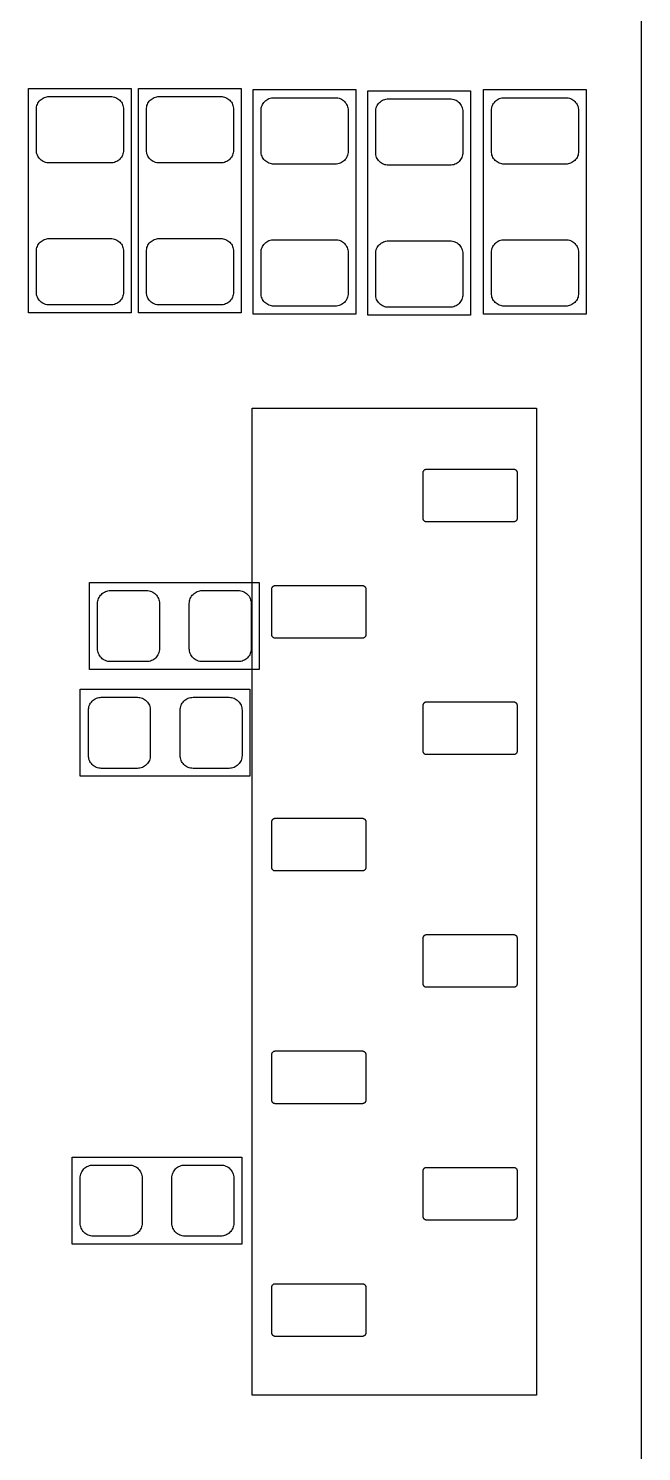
# Model space of a CAD drawing. Extents: x 0 to 143, y 0 to 190.
# Drawn here: x 129.7 to 143.07, y 128.14 to 159.21 of the extents above; entities that cross this region are included whole.
import ezdxf

# ---------------------------------------------------------------- set-up
doc = ezdxf.new("R2010")
doc.units = 0

msp = doc.modelspace()

# ---------------------------------------------------------------- linework, layer by layer
at = {"layer": 'Layer 1', "color": 7}
for points in [[(143.07312, 92.07206), (143.07312, 180.0729)], [(129.70256, 157.89616), (131.94284, 157.89616)], [(129.70256, 152.9965), (129.70256, 157.89616)], [(131.94284, 157.89616), (131.94284, 152.9965)], [(132.10286, 157.89616), (134.34314, 157.89616)], [(132.10286, 152.9965), (132.10286, 157.89616)], [(134.34314, 157.89616), (134.34314, 152.9965)], [(134.60476, 157.8733), (136.8425, 157.8733)], [(134.60476, 152.9711), (134.60476, 157.8733)], [(136.8425, 157.8733), (136.8425, 152.9711)], [(137.10412, 157.8479), (139.3444, 157.8479)], [(137.10412, 152.94824), (137.10412, 157.8479)], [(139.3444, 157.8479), (139.3444, 152.94824)], [(139.62888, 157.8733), (141.86916, 157.8733)], [(139.62888, 152.9711), (139.62888, 157.8733)], [(141.86916, 157.8733), (141.86916, 152.9711)], [(131.94284, 152.9965), (129.70256, 152.9965)], [(134.34314, 152.9965), (132.10286, 152.9965)], [(136.8425, 152.9711), (134.60476, 152.9711)], [(139.3444, 152.94824), (137.10412, 152.94824)], [(141.86916, 152.9711), (139.62888, 152.9711)], [(134.58444, 150.92132), (140.78458, 150.92132)], [(134.58444, 129.37196), (134.58444, 150.92132)], [(140.78458, 150.92132), (140.78458, 129.37196)], [(131.03352, 145.2114), (131.03352, 147.11132)], [(131.03352, 147.11132), (134.7343, 147.11132)], [(134.7343, 147.11132), (134.7343, 145.2114)], [(134.7343, 145.2114), (131.03352, 145.2114)], [(130.83286, 142.88222), (130.83286, 144.78214)], [(130.83286, 144.78214), (134.53364, 144.78214)], [(134.53364, 144.78214), (134.53364, 142.88222)], [(134.53364, 142.88222), (130.83286, 142.88222)], [(130.65252, 134.57134), (134.3533, 134.57134)], [(130.65252, 132.67142), (130.65252, 134.57134)], [(134.3533, 134.57134), (134.3533, 132.67142)], [(134.3533, 132.67142), (130.65252, 132.67142)], [(140.78458, 129.37196), (134.58444, 129.37196)]]:
    msp.add_lwpolyline(points, dxfattribs=at)
at = {"layer": 'Layer 1', "color": 16}
for points in [[(131.523486, 157.71963), (131.550664, 157.715566), (131.57708, 157.708962), (131.602988, 157.699818), (131.627626, 157.688134), (131.650994, 157.67391), (131.673092, 157.657654), (131.693412, 157.639366), (131.7117, 157.619046), (131.727956, 157.596948), (131.74218, 157.57358), (131.753864, 157.548942), (131.763008, 157.523034), (131.769612, 157.496618), (131.773676, 157.46944), (131.774946, 157.442262), (131.774946, 156.54996), (131.773676, 156.522528), (131.769612, 156.49535), (131.763008, 156.468934), (131.753864, 156.443026), (131.74218, 156.418388), (131.727956, 156.39502), (131.7117, 156.372922), (131.693412, 156.352602), (131.673092, 156.334314), (131.650994, 156.318058), (131.627626, 156.303834), (131.602988, 156.29215), (131.57708, 156.283006), (131.550664, 156.276402), (131.523486, 156.272338), (131.496054, 156.271068), (130.153918, 156.271068), (130.126486, 156.272338), (130.099562, 156.276402), (130.072892, 156.283006), (130.047238, 156.29215), (130.022346, 156.303834), (129.998978, 156.318058), (129.97688, 156.334314), (129.95656, 156.352602), (129.938272, 156.372922), (129.922016, 156.39502), (129.908046, 156.418388), (129.896108, 156.443026), (129.886964, 156.468934), (129.88036, 156.49535), (129.876296, 156.522528), (129.875026, 156.54996), (129.875026, 157.442262), (129.876296, 157.46944), (129.88036, 157.496618), (129.886964, 157.523034), (129.896108, 157.548942), (129.908046, 157.57358), (129.922016, 157.596948), (129.938272, 157.619046), (129.95656, 157.639366), (129.97688, 157.657654), (129.998978, 157.67391), (130.022346, 157.688134), (130.047238, 157.699818), (130.072892, 157.708962), (130.099562, 157.715566), (130.126486, 157.71963), (130.153918, 157.7209), (131.496054, 157.7209), (131.523486, 157.71963)], [(133.923532, 157.71963), (133.950456, 157.715566), (133.977126, 157.708962), (134.00278, 157.699818), (134.027672, 157.688134), (134.05104, 157.67391), (134.073138, 157.657654), (134.093204, 157.639366), (134.111746, 157.619046), (134.128002, 157.596948), (134.141972, 157.57358), (134.153656, 157.548942), (134.163054, 157.523034), (134.169658, 157.496618), (134.173722, 157.46944), (134.174992, 157.442262), (134.174992, 156.54996), (134.173722, 156.522528), (134.169658, 156.49535), (134.163054, 156.468934), (134.153656, 156.443026), (134.141972, 156.418388), (134.128002, 156.39502), (134.111746, 156.372922), (134.093204, 156.352602), (134.073138, 156.334314), (134.05104, 156.318058), (134.027672, 156.303834), (134.00278, 156.29215), (133.977126, 156.283006), (133.950456, 156.276402), (133.923532, 156.272338), (133.8961, 156.271068), (132.553964, 156.271068), (132.526532, 156.272338), (132.499354, 156.276402), (132.472938, 156.283006), (132.44703, 156.29215), (132.422392, 156.303834), (132.399024, 156.318058), (132.376926, 156.334314), (132.356606, 156.352602), (132.338318, 156.372922), (132.322062, 156.39502), (132.307838, 156.418388), (132.296154, 156.443026), (132.28701, 156.468934), (132.280406, 156.49535), (132.276342, 156.522528), (132.275072, 156.54996), (132.275072, 157.442262), (132.276342, 157.46944), (132.280406, 157.496618), (132.28701, 157.523034), (132.296154, 157.548942), (132.307838, 157.57358), (132.322062, 157.596948), (132.338318, 157.619046), (132.356606, 157.639366), (132.376926, 157.657654), (132.399024, 157.67391), (132.422392, 157.688134), (132.44703, 157.699818), (132.472938, 157.708962), (132.499354, 157.715566), (132.526532, 157.71963), (132.553964, 157.7209), (133.8961, 157.7209), (133.923532, 157.71963)], [(136.4234, 157.694738), (136.450578, 157.690674), (136.476994, 157.68407), (136.502902, 157.674672), (136.52754, 157.662988), (136.551162, 157.649018), (136.573006, 157.632762), (136.593326, 157.61422), (136.611614, 157.594154), (136.628124, 157.572056), (136.642094, 157.548688), (136.653778, 157.523796), (136.662922, 157.498142), (136.669526, 157.471472), (136.67359, 157.444548), (136.675114, 157.417116), (136.675114, 156.524814), (136.67359, 156.497636), (136.669526, 156.470458), (136.662922, 156.443788), (136.653778, 156.418134), (136.642094, 156.393496), (136.628124, 156.369874), (136.611614, 156.34803), (136.593326, 156.32771), (136.573006, 156.309168), (136.551162, 156.292912), (136.52754, 156.278942), (136.502902, 156.267258), (136.476994, 156.258114), (136.450578, 156.251256), (136.4234, 156.247446), (136.396222, 156.245922), (135.053832, 156.245922), (135.0264, 156.247446), (134.999476, 156.251256), (134.972806, 156.258114), (134.947152, 156.267258), (134.922514, 156.278942), (134.898892, 156.292912), (134.877048, 156.309168), (134.856728, 156.32771), (134.838186, 156.34803), (134.82193, 156.369874), (134.80796, 156.393496), (134.796276, 156.418134), (134.787132, 156.443788), (134.780274, 156.470458), (134.776464, 156.497636), (134.77494, 156.524814), (134.77494, 157.417116), (134.776464, 157.444548), (134.780274, 157.471472), (134.787132, 157.498142), (134.796276, 157.523796), (134.80796, 157.548688), (134.82193, 157.572056), (134.838186, 157.594154), (134.856728, 157.61422), (134.877048, 157.632762), (134.898892, 157.649018), (134.922514, 157.662988), (134.947152, 157.674672), (134.972806, 157.68407), (134.999476, 157.690674), (135.0264, 157.694738), (135.053832, 157.696008), (136.396222, 157.696008), (136.4234, 157.694738)], [(138.923522, 157.669592), (138.950446, 157.665528), (138.977116, 157.658924), (139.00277, 157.64978), (139.027662, 157.638096), (139.05103, 157.624126), (139.073128, 157.607616), (139.093448, 157.589328), (139.111736, 157.569008), (139.127992, 157.547164), (139.141962, 157.523542), (139.1539, 157.498904), (139.163044, 157.472996), (139.169648, 157.44658), (139.173712, 157.419402), (139.174982, 157.392224), (139.174982, 156.499922), (139.173712, 156.47249), (139.169648, 156.445566), (139.163044, 156.418896), (139.1539, 156.393242), (139.141962, 156.36835), (139.127992, 156.344982), (139.111736, 156.322884), (139.093448, 156.302564), (139.073128, 156.284276), (139.05103, 156.26802), (139.027662, 156.25405), (139.00277, 156.242112), (138.977116, 156.232968), (138.950446, 156.226364), (138.923522, 156.2223), (138.89609, 156.22103), (137.553954, 156.22103), (137.526522, 156.2223), (137.499344, 156.226364), (137.472928, 156.232968), (137.44702, 156.242112), (137.422382, 156.25405), (137.399014, 156.26802), (137.376916, 156.284276), (137.356596, 156.302564), (137.338308, 156.322884), (137.322052, 156.344982), (137.307828, 156.36835), (137.296144, 156.393242), (137.287, 156.418896), (137.280396, 156.445566), (137.276332, 156.47249), (137.275062, 156.499922), (137.275062, 157.392224), (137.276332, 157.419402), (137.280396, 157.44658), (137.287, 157.472996), (137.296144, 157.498904), (137.307828, 157.523542), (137.322052, 157.547164), (137.338308, 157.569008), (137.356596, 157.589328), (137.376916, 157.607616), (137.399014, 157.624126), (137.422382, 157.638096), (137.44702, 157.64978), (137.472928, 157.658924), (137.499344, 157.665528), (137.526522, 157.669592), (137.553954, 157.671116), (138.89609, 157.671116), (138.923522, 157.669592)], [(141.448536, 157.694738), (141.47546, 157.690674), (141.50213, 157.68407), (141.527784, 157.674672), (141.552676, 157.662988), (141.576044, 157.649018), (141.598142, 157.632762), (141.618208, 157.61422), (141.63675, 157.594154), (141.653006, 157.572056), (141.666976, 157.548688), (141.67866, 157.523796), (141.688058, 157.498142), (141.694662, 157.471472), (141.698726, 157.444548), (141.699996, 157.417116), (141.699996, 156.524814), (141.698726, 156.497636), (141.694662, 156.470458), (141.688058, 156.443788), (141.67866, 156.418134), (141.666976, 156.393496), (141.653006, 156.369874), (141.63675, 156.34803), (141.618208, 156.32771), (141.598142, 156.309168), (141.576044, 156.292912), (141.552676, 156.278942), (141.527784, 156.267258), (141.50213, 156.258114), (141.47546, 156.251256), (141.448536, 156.247446), (141.421104, 156.245922), (140.078968, 156.245922), (140.051536, 156.247446), (140.024358, 156.251256), (139.997942, 156.258114), (139.972034, 156.267258), (139.947396, 156.278942), (139.924028, 156.292912), (139.90193, 156.309168), (139.88161, 156.32771), (139.863322, 156.34803), (139.847066, 156.369874), (139.832842, 156.393496), (139.821158, 156.418134), (139.812014, 156.443788), (139.80541, 156.470458), (139.801346, 156.497636), (139.800076, 156.524814), (139.800076, 157.417116), (139.801346, 157.444548), (139.80541, 157.471472), (139.812014, 157.498142), (139.821158, 157.523796), (139.832842, 157.548688), (139.847066, 157.572056), (139.863322, 157.594154), (139.88161, 157.61422), (139.90193, 157.632762), (139.924028, 157.649018), (139.947396, 157.662988), (139.972034, 157.674672), (139.997942, 157.68407), (140.024358, 157.690674), (140.051536, 157.694738), (140.078968, 157.696008), (141.421104, 157.696008), (141.448536, 157.694738)], [(131.523486, 154.61956), (131.550664, 154.61575), (131.57708, 154.608892), (131.602988, 154.599748), (131.627626, 154.588064), (131.650994, 154.574094), (131.673092, 154.557584), (131.693412, 154.539296), (131.7117, 154.518976), (131.727956, 154.497132), (131.74218, 154.47351), (131.753864, 154.448872), (131.763008, 154.423218), (131.769612, 154.396548), (131.773676, 154.36937), (131.774946, 154.342192), (131.774946, 153.44989), (131.773676, 153.422458), (131.769612, 153.395534), (131.763008, 153.368864), (131.753864, 153.34321), (131.74218, 153.318318), (131.727956, 153.29495), (131.7117, 153.272852), (131.693412, 153.252786), (131.673092, 153.234244), (131.650994, 153.217988), (131.627626, 153.204018), (131.602988, 153.192334), (131.57708, 153.182936), (131.550664, 153.176332), (131.523486, 153.172268), (131.496054, 153.170998), (130.153918, 153.170998), (130.126486, 153.172268), (130.099562, 153.176332), (130.072892, 153.182936), (130.047238, 153.192334), (130.022346, 153.204018), (129.998978, 153.217988), (129.97688, 153.234244), (129.95656, 153.252786), (129.938272, 153.272852), (129.922016, 153.29495), (129.908046, 153.318318), (129.896108, 153.34321), (129.886964, 153.368864), (129.88036, 153.395534), (129.876296, 153.422458), (129.875026, 153.44989), (129.875026, 154.342192), (129.876296, 154.36937), (129.88036, 154.396548), (129.886964, 154.423218), (129.896108, 154.448872), (129.908046, 154.47351), (129.922016, 154.497132), (129.938272, 154.518976), (129.95656, 154.539296), (129.97688, 154.557584), (129.998978, 154.574094), (130.022346, 154.588064), (130.047238, 154.599748), (130.072892, 154.608892), (130.099562, 154.61575), (130.126486, 154.61956), (130.153918, 154.621084), (131.496054, 154.621084), (131.523486, 154.61956)], [(133.923532, 154.61956), (133.950456, 154.61575), (133.977126, 154.608892), (134.00278, 154.599748), (134.027672, 154.588064), (134.05104, 154.574094), (134.073138, 154.557584), (134.093204, 154.539296), (134.111746, 154.518976), (134.128002, 154.497132), (134.141972, 154.47351), (134.153656, 154.448872), (134.163054, 154.423218), (134.169658, 154.396548), (134.173722, 154.36937), (134.174992, 154.342192), (134.174992, 153.44989), (134.173722, 153.422458), (134.169658, 153.395534), (134.163054, 153.368864), (134.153656, 153.34321), (134.141972, 153.318318), (134.128002, 153.29495), (134.111746, 153.272852), (134.093204, 153.252786), (134.073138, 153.234244), (134.05104, 153.217988), (134.027672, 153.204018), (134.00278, 153.192334), (133.977126, 153.182936), (133.950456, 153.176332), (133.923532, 153.172268), (133.8961, 153.170998), (132.553964, 153.170998), (132.526532, 153.172268), (132.499354, 153.176332), (132.472938, 153.182936), (132.44703, 153.192334), (132.422392, 153.204018), (132.399024, 153.217988), (132.376926, 153.234244), (132.356606, 153.252786), (132.338318, 153.272852), (132.322062, 153.29495), (132.307838, 153.318318), (132.296154, 153.34321), (132.28701, 153.368864), (132.280406, 153.395534), (132.276342, 153.422458), (132.275072, 153.44989), (132.275072, 154.342192), (132.276342, 154.36937), (132.280406, 154.396548), (132.28701, 154.423218), (132.296154, 154.448872), (132.307838, 154.47351), (132.322062, 154.497132), (132.338318, 154.518976), (132.356606, 154.539296), (132.376926, 154.557584), (132.399024, 154.574094), (132.422392, 154.588064), (132.44703, 154.599748), (132.472938, 154.608892), (132.499354, 154.61575), (132.526532, 154.61956), (132.553964, 154.621084), (133.8961, 154.621084), (133.923532, 154.61956)], [(136.4234, 154.594668), (136.450578, 154.590604), (136.476994, 154.584), (136.502902, 154.574856), (136.52754, 154.563172), (136.551162, 154.548948), (136.573006, 154.532692), (136.593326, 154.514404), (136.611614, 154.494084), (136.628124, 154.471986), (136.642094, 154.448618), (136.653778, 154.42398), (136.662922, 154.398072), (136.669526, 154.371656), (136.67359, 154.344478), (136.675114, 154.317046), (136.675114, 153.424744), (136.67359, 153.397566), (136.669526, 153.370388), (136.662922, 153.343972), (136.653778, 153.318064), (136.642094, 153.293426), (136.628124, 153.269804), (136.611614, 153.24796), (136.593326, 153.22764), (136.573006, 153.209352), (136.551162, 153.193096), (136.52754, 153.178872), (136.502902, 153.167188), (136.476994, 153.158044), (136.450578, 153.15144), (136.4234, 153.147376), (136.396222, 153.146106), (135.053832, 153.146106), (135.0264, 153.147376), (134.999476, 153.15144), (134.972806, 153.158044), (134.947152, 153.167188), (134.922514, 153.178872), (134.898892, 153.193096), (134.877048, 153.209352), (134.856728, 153.22764), (134.838186, 153.24796), (134.82193, 153.269804), (134.80796, 153.293426), (134.796276, 153.318064), (134.787132, 153.343972), (134.780274, 153.370388), (134.776464, 153.397566), (134.77494, 153.424744), (134.77494, 154.317046), (134.776464, 154.344478), (134.780274, 154.371656), (134.787132, 154.398072), (134.796276, 154.42398), (134.80796, 154.448618), (134.82193, 154.471986), (134.838186, 154.494084), (134.856728, 154.514404), (134.877048, 154.532692), (134.898892, 154.548948), (134.922514, 154.563172), (134.947152, 154.574856), (134.972806, 154.584), (134.999476, 154.590604), (135.0264, 154.594668), (135.053832, 154.595938), (136.396222, 154.595938), (136.4234, 154.594668)], [(138.923522, 154.569776), (138.950446, 154.565712), (138.977116, 154.559108), (139.00277, 154.54971), (139.027662, 154.538026), (139.05103, 154.524056), (139.073128, 154.5078), (139.093448, 154.489258), (139.111736, 154.468938), (139.127992, 154.447094), (139.141962, 154.423726), (139.1539, 154.398834), (139.163044, 154.37318), (139.169648, 154.34651), (139.173712, 154.319586), (139.174982, 154.292154), (139.174982, 153.399852), (139.173712, 153.37242), (139.169648, 153.345496), (139.163044, 153.318826), (139.1539, 153.293172), (139.141962, 153.26828), (139.127992, 153.244912), (139.111736, 153.223068), (139.093448, 153.202748), (139.073128, 153.184206), (139.05103, 153.16795), (139.027662, 153.15398), (139.00277, 153.142296), (138.977116, 153.132898), (138.950446, 153.126294), (138.923522, 153.12223), (138.89609, 153.12096), (137.553954, 153.12096), (137.526522, 153.12223), (137.499344, 153.126294), (137.472928, 153.132898), (137.44702, 153.142296), (137.422382, 153.15398), (137.399014, 153.16795), (137.376916, 153.184206), (137.356596, 153.202748), (137.338308, 153.223068), (137.322052, 153.244912), (137.307828, 153.26828), (137.296144, 153.293172), (137.287, 153.318826), (137.280396, 153.345496), (137.276332, 153.37242), (137.275062, 153.399852), (137.275062, 154.292154), (137.276332, 154.319586), (137.280396, 154.34651), (137.287, 154.37318), (137.296144, 154.398834), (137.307828, 154.423726), (137.322052, 154.447094), (137.338308, 154.468938), (137.356596, 154.489258), (137.376916, 154.5078), (137.399014, 154.524056), (137.422382, 154.538026), (137.44702, 154.54971), (137.472928, 154.559108), (137.499344, 154.565712), (137.526522, 154.569776), (137.553954, 154.571046), (138.89609, 154.571046), (138.923522, 154.569776)], [(141.448536, 154.594668), (141.47546, 154.590604), (141.50213, 154.584), (141.527784, 154.574856), (141.552676, 154.563172), (141.576044, 154.548948), (141.598142, 154.532692), (141.618208, 154.514404), (141.63675, 154.494084), (141.653006, 154.471986), (141.666976, 154.448618), (141.67866, 154.42398), (141.688058, 154.398072), (141.694662, 154.371656), (141.698726, 154.344478), (141.699996, 154.317046), (141.699996, 153.424744), (141.698726, 153.397566), (141.694662, 153.370388), (141.688058, 153.343972), (141.67866, 153.318064), (141.666976, 153.293426), (141.653006, 153.269804), (141.63675, 153.24796), (141.618208, 153.22764), (141.598142, 153.209352), (141.576044, 153.193096), (141.552676, 153.178872), (141.527784, 153.167188), (141.50213, 153.158044), (141.47546, 153.15144), (141.448536, 153.147376), (141.421104, 153.146106), (140.078968, 153.146106), (140.051536, 153.147376), (140.024358, 153.15144), (139.997942, 153.158044), (139.972034, 153.167188), (139.947396, 153.178872), (139.924028, 153.193096), (139.90193, 153.209352), (139.88161, 153.22764), (139.863322, 153.24796), (139.847066, 153.269804), (139.832842, 153.293426), (139.821158, 153.318064), (139.812014, 153.343972), (139.80541, 153.370388), (139.801346, 153.397566), (139.800076, 153.424744), (139.800076, 154.317046), (139.801346, 154.344478), (139.80541, 154.371656), (139.812014, 154.398072), (139.821158, 154.42398), (139.832842, 154.448618), (139.847066, 154.471986), (139.863322, 154.494084), (139.88161, 154.514404), (139.90193, 154.532692), (139.924028, 154.548948), (139.947396, 154.563172), (139.972034, 154.574856), (139.997942, 154.584), (140.024358, 154.590604), (140.051536, 154.594668), (140.078968, 154.595938), (141.421104, 154.595938), (141.448536, 154.594668)], [(140.292328, 149.585534), (140.299694, 149.584518), (140.306806, 149.58274), (140.313664, 149.5802), (140.320268, 149.577152), (140.326618, 149.573342), (140.33246, 149.569024), (140.338048, 149.563944), (140.342874, 149.55861), (140.347446, 149.552768), (140.351256, 149.546418), (140.354304, 149.539814), (140.356844, 149.532702), (140.358622, 149.52559), (140.359638, 149.518224), (140.359892, 149.511112), (140.359892, 148.511114), (140.359638, 148.503748), (140.358622, 148.496382), (140.356844, 148.48927), (140.354304, 148.482412), (140.351256, 148.475554), (140.347446, 148.469458), (140.342874, 148.463362), (140.338048, 148.458028), (140.33246, 148.452948), (140.326618, 148.44863), (140.320268, 148.44482), (140.313664, 148.441772), (140.306806, 148.439232), (140.299694, 148.437454), (140.292328, 148.436438), (140.284962, 148.43593), (138.385042, 148.43593), (138.377676, 148.436438), (138.37031, 148.437454), (138.363198, 148.439232), (138.35634, 148.441772), (138.349736, 148.44482), (138.343386, 148.44863), (138.337544, 148.452948), (138.331956, 148.458028), (138.32713, 148.463362), (138.322558, 148.469458), (138.318748, 148.475554), (138.3157, 148.482412), (138.31316, 148.48927), (138.311382, 148.496382), (138.310366, 148.503748), (138.310112, 148.511114), (138.310112, 149.511112), (138.310366, 149.518224), (138.311382, 149.52559), (138.31316, 149.532702), (138.3157, 149.539814), (138.318748, 149.546418), (138.322558, 149.552768), (138.32713, 149.55861), (138.331956, 149.563944), (138.337544, 149.569024), (138.343386, 149.573342), (138.349736, 149.577152), (138.35634, 149.5802), (138.363198, 149.58274), (138.37031, 149.584518), (138.377676, 149.585534), (138.385042, 149.586042), (140.284962, 149.586042), (140.292328, 149.585534)], [(132.306314, 146.934536), (132.333746, 146.930472), (132.360416, 146.923868), (132.386324, 146.91447), (132.411216, 146.902786), (132.435092, 146.888562), (132.45719, 146.872052), (132.47751, 146.85351), (132.496052, 146.83319), (132.512562, 146.811092), (132.526786, 146.787216), (132.53847, 146.762324), (132.547868, 146.736416), (132.554472, 146.709746), (132.558536, 146.682314), (132.56006, 146.654628), (132.56006, 145.66733), (132.558536, 145.639644), (132.554472, 145.612466), (132.547868, 145.585542), (132.53847, 145.559634), (132.526786, 145.534742), (132.512562, 145.51112), (132.496052, 145.488768), (132.47751, 145.468448), (132.45719, 145.449906), (132.435092, 145.433396), (132.411216, 145.419172), (132.386324, 145.407488), (132.360416, 145.39809), (132.333746, 145.391486), (132.306314, 145.387422), (132.278628, 145.385898), (131.491228, 145.385898), (131.463796, 145.387422), (131.436364, 145.391486), (131.409694, 145.39809), (131.383532, 145.407488), (131.35864, 145.419172), (131.335018, 145.433396), (131.31292, 145.449906), (131.292346, 145.468448), (131.273804, 145.488768), (131.257294, 145.51112), (131.243324, 145.534742), (131.231386, 145.559634), (131.221988, 145.585542), (131.215384, 145.612466), (131.21132, 145.639644), (131.21005, 145.66733), (131.21005, 146.654628), (131.21132, 146.682314), (131.215384, 146.709746), (131.221988, 146.736416), (131.231386, 146.762324), (131.243324, 146.787216), (131.257294, 146.811092), (131.273804, 146.83319), (131.292346, 146.85351), (131.31292, 146.872052), (131.335018, 146.888562), (131.35864, 146.902786), (131.383532, 146.91447), (131.409694, 146.923868), (131.436364, 146.930472), (131.463796, 146.934536), (131.491228, 146.93606), (132.278628, 146.93606), (132.306314, 146.934536)], [(134.30631, 146.934536), (134.333742, 146.930472), (134.360412, 146.923868), (134.38632, 146.91447), (134.411212, 146.902786), (134.435088, 146.888562), (134.457186, 146.872052), (134.477506, 146.85351), (134.496048, 146.83319), (134.512558, 146.811092), (134.526782, 146.787216), (134.538466, 146.762324), (134.547864, 146.736416), (134.554722, 146.709746), (134.558532, 146.682314), (134.560056, 146.654628), (134.560056, 145.66733), (134.558532, 145.639644), (134.554722, 145.612466), (134.547864, 145.585542), (134.538466, 145.559634), (134.526782, 145.534742), (134.512558, 145.51112), (134.496048, 145.488768), (134.477506, 145.468448), (134.457186, 145.449906), (134.435088, 145.433396), (134.411212, 145.419172), (134.38632, 145.407488), (134.360412, 145.39809), (134.333742, 145.391486), (134.30631, 145.387422), (134.278878, 145.385898), (133.491224, 145.385898), (133.463792, 145.387422), (133.43636, 145.391486), (133.40969, 145.39809), (133.383528, 145.407488), (133.358636, 145.419172), (133.335014, 145.433396), (133.312916, 145.449906), (133.292342, 145.468448), (133.2738, 145.488768), (133.25729, 145.51112), (133.24332, 145.534742), (133.231382, 145.559634), (133.222238, 145.585542), (133.21538, 145.612466), (133.211316, 145.639644), (133.210046, 145.66733), (133.210046, 146.654628), (133.211316, 146.682314), (133.21538, 146.709746), (133.222238, 146.736416), (133.231382, 146.762324), (133.24332, 146.787216), (133.25729, 146.811092), (133.2738, 146.83319), (133.292342, 146.85351), (133.312916, 146.872052), (133.335014, 146.888562), (133.358636, 146.902786), (133.383528, 146.91447), (133.40969, 146.923868), (133.43636, 146.930472), (133.463792, 146.934536), (133.491224, 146.93606), (134.278878, 146.93606), (134.30631, 146.934536)], [(136.99236, 147.045534), (136.999726, 147.044518), (137.006838, 147.04274), (137.013696, 147.0402), (137.0203, 147.037152), (137.02665, 147.033342), (137.032492, 147.029024), (137.03808, 147.023944), (137.042906, 147.01861), (137.047478, 147.012768), (137.051034, 147.006418), (137.054336, 146.999814), (137.056876, 146.992702), (137.058654, 146.98559), (137.05967, 146.978478), (137.059924, 146.971112), (137.059924, 145.971114), (137.05967, 145.963748), (137.058654, 145.956382), (137.056876, 145.94927), (137.054336, 145.942412), (137.051034, 145.935554), (137.047478, 145.929458), (137.042906, 145.923362), (137.03808, 145.918028), (137.032492, 145.912948), (137.02665, 145.90863), (137.0203, 145.90482), (137.013696, 145.901772), (137.006838, 145.899232), (136.999726, 145.897454), (136.99236, 145.896438), (136.984994, 145.89593), (135.085074, 145.89593), (135.077708, 145.896438), (135.070342, 145.897454), (135.06323, 145.899232), (135.056372, 145.901772), (135.049768, 145.90482), (135.043418, 145.90863), (135.037322, 145.912948), (135.031988, 145.918028), (135.026908, 145.923362), (135.02259, 145.929458), (135.01878, 145.935554), (135.015732, 145.942412), (135.013192, 145.94927), (135.011414, 145.956382), (135.010398, 145.963748), (135.00989, 145.971114), (135.00989, 146.971112), (135.010398, 146.978478), (135.011414, 146.98559), (135.013192, 146.992702), (135.015732, 146.999814), (135.01878, 147.006418), (135.02259, 147.012768), (135.026908, 147.01861), (135.031988, 147.023944), (135.037322, 147.029024), (135.043418, 147.033342), (135.049768, 147.037152), (135.056372, 147.0402), (135.06323, 147.04274), (135.070342, 147.044518), (135.077708, 147.045534), (135.085074, 147.046042), (136.984994, 147.046042), (136.99236, 147.045534)], [(132.106416, 144.604594), (132.133594, 144.60053), (132.160518, 144.593926), (132.186426, 144.584528), (132.211318, 144.572844), (132.23494, 144.55862), (132.257292, 144.54211), (132.277612, 144.523568), (132.296154, 144.503248), (132.312664, 144.480896), (132.326888, 144.457274), (132.338572, 144.432382), (132.34797, 144.406474), (132.354574, 144.37955), (132.358638, 144.352372), (132.359908, 144.324686), (132.359908, 143.337134), (132.358638, 143.309702), (132.354574, 143.28227), (132.34797, 143.2556), (132.338572, 143.229692), (132.326888, 143.204546), (132.312664, 143.180924), (132.296154, 143.158826), (132.277612, 143.138252), (132.257292, 143.119964), (132.23494, 143.103454), (132.211318, 143.08923), (132.186426, 143.077292), (132.160518, 143.068148), (132.133594, 143.06129), (132.106416, 143.05748), (132.07873, 143.055956), (131.29133, 143.055956), (131.263644, 143.05748), (131.236466, 143.06129), (131.209542, 143.068148), (131.183634, 143.077292), (131.158742, 143.08923), (131.13512, 143.103454), (131.112768, 143.119964), (131.092448, 143.138252), (131.073906, 143.158826), (131.057396, 143.180924), (131.043172, 143.204546), (131.031488, 143.229692), (131.02209, 143.2556), (131.015486, 143.28227), (131.011422, 143.309702), (131.009898, 143.337134), (131.009898, 144.324686), (131.011422, 144.352372), (131.015486, 144.37955), (131.02209, 144.406474), (131.031488, 144.432382), (131.043172, 144.457274), (131.057396, 144.480896), (131.073906, 144.503248), (131.092448, 144.523568), (131.112768, 144.54211), (131.13512, 144.55862), (131.158742, 144.572844), (131.183634, 144.584528), (131.209542, 144.593926), (131.236466, 144.60053), (131.263644, 144.604594), (131.29133, 144.606118), (132.07873, 144.606118), (132.106416, 144.604594)], [(134.106412, 144.604594), (134.13359, 144.60053), (134.160514, 144.593926), (134.186422, 144.584528), (134.211314, 144.572844), (134.234936, 144.55862), (134.257288, 144.54211), (134.277608, 144.523568), (134.29615, 144.503248), (134.31266, 144.480896), (134.326884, 144.457274), (134.338568, 144.432382), (134.347966, 144.406474), (134.35457, 144.37955), (134.358634, 144.352372), (134.359904, 144.324686), (134.359904, 143.337134), (134.358634, 143.309702), (134.35457, 143.28227), (134.347966, 143.2556), (134.338568, 143.229692), (134.326884, 143.204546), (134.31266, 143.180924), (134.29615, 143.158826), (134.277608, 143.138252), (134.257288, 143.119964), (134.234936, 143.103454), (134.211314, 143.08923), (134.186422, 143.077292), (134.160514, 143.068148), (134.13359, 143.06129), (134.106412, 143.05748), (134.078726, 143.055956), (133.291326, 143.055956), (133.26364, 143.05748), (133.236462, 143.06129), (133.209538, 143.068148), (133.18363, 143.077292), (133.158738, 143.08923), (133.135116, 143.103454), (133.112764, 143.119964), (133.092444, 143.138252), (133.073902, 143.158826), (133.057392, 143.180924), (133.043168, 143.204546), (133.031484, 143.229692), (133.022086, 143.2556), (133.015482, 143.28227), (133.011418, 143.309702), (133.009894, 143.337134), (133.009894, 144.324686), (133.011418, 144.352372), (133.015482, 144.37955), (133.022086, 144.406474), (133.031484, 144.432382), (133.043168, 144.457274), (133.057392, 144.480896), (133.073902, 144.503248), (133.092444, 144.523568), (133.112764, 144.54211), (133.135116, 144.55862), (133.158738, 144.572844), (133.18363, 144.584528), (133.209538, 144.593926), (133.236462, 144.60053), (133.26364, 144.604594), (133.291326, 144.606118), (134.078726, 144.606118), (134.106412, 144.604594)], [(140.292328, 144.505534), (140.299694, 144.504518), (140.306806, 144.50274), (140.313664, 144.5002), (140.320268, 144.497152), (140.326618, 144.493342), (140.33246, 144.489024), (140.338048, 144.483944), (140.342874, 144.47861), (140.347446, 144.472768), (140.351256, 144.466418), (140.354304, 144.459814), (140.356844, 144.452702), (140.358622, 144.44559), (140.359638, 144.438478), (140.359892, 144.431112), (140.359892, 143.431114), (140.359638, 143.423748), (140.358622, 143.416382), (140.356844, 143.40927), (140.354304, 143.402412), (140.351256, 143.395554), (140.347446, 143.389458), (140.342874, 143.383362), (140.338048, 143.378028), (140.33246, 143.372948), (140.326618, 143.36863), (140.320268, 143.36482), (140.313664, 143.361772), (140.306806, 143.359232), (140.299694, 143.357454), (140.292328, 143.356438), (140.284962, 143.35593), (138.385042, 143.35593), (138.377676, 143.356438), (138.37031, 143.357454), (138.363198, 143.359232), (138.35634, 143.361772), (138.349736, 143.36482), (138.343386, 143.36863), (138.337544, 143.372948), (138.331956, 143.378028), (138.32713, 143.383362), (138.322558, 143.389458), (138.318748, 143.395554), (138.3157, 143.402412), (138.31316, 143.40927), (138.311382, 143.416382), (138.310366, 143.423748), (138.310112, 143.431114), (138.310112, 144.431112), (138.310366, 144.438478), (138.311382, 144.44559), (138.31316, 144.452702), (138.3157, 144.459814), (138.318748, 144.466418), (138.322558, 144.472768), (138.32713, 144.47861), (138.331956, 144.483944), (138.337544, 144.489024), (138.343386, 144.493342), (138.349736, 144.497152), (138.35634, 144.5002), (138.363198, 144.50274), (138.37031, 144.504518), (138.377676, 144.505534), (138.385042, 144.506042), (140.284962, 144.506042), (140.292328, 144.505534)], [(136.99236, 141.965534), (136.999726, 141.964518), (137.006838, 141.96274), (137.013696, 141.9602), (137.0203, 141.957152), (137.02665, 141.953342), (137.032492, 141.949024), (137.03808, 141.943944), (137.042906, 141.93861), (137.047478, 141.932768), (137.051034, 141.926418), (137.054336, 141.919814), (137.056876, 141.912702), (137.058654, 141.90559), (137.05967, 141.898478), (137.059924, 141.891112), (137.059924, 140.891114), (137.05967, 140.883748), (137.058654, 140.876382), (137.056876, 140.86927), (137.054336, 140.862412), (137.051034, 140.855554), (137.047478, 140.849458), (137.042906, 140.843362), (137.03808, 140.838028), (137.032492, 140.832948), (137.02665, 140.82863), (137.0203, 140.82482), (137.013696, 140.821772), (137.006838, 140.819232), (136.999726, 140.817454), (136.99236, 140.816438), (136.984994, 140.81593), (135.085074, 140.81593), (135.077708, 140.816438), (135.070342, 140.817454), (135.06323, 140.819232), (135.056372, 140.821772), (135.049768, 140.82482), (135.043418, 140.82863), (135.037322, 140.832948), (135.031988, 140.838028), (135.026908, 140.843362), (135.02259, 140.849458), (135.01878, 140.855554), (135.015732, 140.862412), (135.013192, 140.86927), (135.011414, 140.876382), (135.010398, 140.883748), (135.00989, 140.891114), (135.00989, 141.891112), (135.010398, 141.898478), (135.011414, 141.90559), (135.013192, 141.912702), (135.015732, 141.919814), (135.01878, 141.926418), (135.02259, 141.932768), (135.026908, 141.93861), (135.031988, 141.943944), (135.037322, 141.949024), (135.043418, 141.953342), (135.049768, 141.957152), (135.056372, 141.9602), (135.06323, 141.96274), (135.070342, 141.964518), (135.077708, 141.965534), (135.085074, 141.966042), (136.984994, 141.966042), (136.99236, 141.965534)], [(140.292328, 139.425534), (140.299694, 139.424518), (140.306806, 139.42274), (140.313664, 139.4202), (140.320268, 139.417152), (140.326618, 139.413342), (140.33246, 139.409024), (140.338048, 139.403944), (140.342874, 139.39861), (140.347446, 139.392768), (140.351256, 139.386418), (140.354304, 139.379814), (140.356844, 139.372702), (140.358622, 139.36559), (140.359638, 139.358478), (140.359892, 139.351112), (140.359892, 138.351114), (140.359638, 138.343748), (140.358622, 138.336382), (140.356844, 138.32927), (140.354304, 138.322412), (140.351256, 138.315554), (140.347446, 138.309458), (140.342874, 138.303362), (140.338048, 138.298028), (140.33246, 138.292948), (140.326618, 138.28863), (140.320268, 138.28482), (140.313664, 138.281772), (140.306806, 138.279232), (140.299694, 138.277454), (140.292328, 138.276438), (140.284962, 138.27593), (138.385042, 138.27593), (138.377676, 138.276438), (138.37031, 138.277454), (138.363198, 138.279232), (138.35634, 138.281772), (138.349736, 138.28482), (138.343386, 138.28863), (138.337544, 138.292948), (138.331956, 138.298028), (138.32713, 138.303362), (138.322558, 138.309458), (138.318748, 138.315554), (138.3157, 138.322412), (138.31316, 138.32927), (138.311382, 138.336382), (138.310366, 138.343748), (138.310112, 138.351114), (138.310112, 139.351112), (138.310366, 139.358478), (138.311382, 139.36559), (138.31316, 139.372702), (138.3157, 139.379814), (138.318748, 139.386418), (138.322558, 139.392768), (138.32713, 139.39861), (138.331956, 139.403944), (138.337544, 139.409024), (138.343386, 139.413342), (138.349736, 139.417152), (138.35634, 139.4202), (138.363198, 139.42274), (138.37031, 139.424518), (138.377676, 139.425534), (138.385042, 139.426042), (140.284962, 139.426042), (140.292328, 139.425534)], [(136.99236, 136.885534), (136.999726, 136.884518), (137.006838, 136.88274), (137.013696, 136.8802), (137.0203, 136.877152), (137.02665, 136.873342), (137.032492, 136.869024), (137.03808, 136.863944), (137.042906, 136.85861), (137.047478, 136.852768), (137.051034, 136.846418), (137.054336, 136.839814), (137.056876, 136.832702), (137.058654, 136.82559), (137.05967, 136.818478), (137.059924, 136.811112), (137.059924, 135.811114), (137.05967, 135.803748), (137.058654, 135.796382), (137.056876, 135.78927), (137.054336, 135.782412), (137.051034, 135.775554), (137.047478, 135.769458), (137.042906, 135.763362), (137.03808, 135.758028), (137.032492, 135.752948), (137.02665, 135.74863), (137.0203, 135.74482), (137.013696, 135.741772), (137.006838, 135.739232), (136.999726, 135.737454), (136.99236, 135.736438), (136.984994, 135.73593), (135.085074, 135.73593), (135.077708, 135.736438), (135.070342, 135.737454), (135.06323, 135.739232), (135.056372, 135.741772), (135.049768, 135.74482), (135.043418, 135.74863), (135.037322, 135.752948), (135.031988, 135.758028), (135.026908, 135.763362), (135.02259, 135.769458), (135.01878, 135.775554), (135.015732, 135.782412), (135.013192, 135.78927), (135.011414, 135.796382), (135.010398, 135.803748), (135.00989, 135.811114), (135.00989, 136.811112), (135.010398, 136.818478), (135.011414, 136.82559), (135.013192, 136.832702), (135.015732, 136.839814), (135.01878, 136.846418), (135.02259, 136.852768), (135.026908, 136.85861), (135.031988, 136.863944), (135.037322, 136.869024), (135.043418, 136.873342), (135.049768, 136.877152), (135.056372, 136.8802), (135.06323, 136.88274), (135.070342, 136.884518), (135.077708, 136.885534), (135.085074, 136.886042), (136.984994, 136.886042), (136.99236, 136.885534)], [(131.92633, 134.394556), (131.953508, 134.390492), (131.980432, 134.383888), (132.00634, 134.37449), (132.031232, 134.362806), (132.055108, 134.348582), (132.077206, 134.332072), (132.097526, 134.31353), (132.116068, 134.29321), (132.132578, 134.271112), (132.146802, 134.247236), (132.158486, 134.222344), (132.167884, 134.196436), (132.174488, 134.169512), (132.178552, 134.142334), (132.180076, 134.114648), (132.180076, 133.12735), (132.178552, 133.099664), (132.174488, 133.072486), (132.167884, 133.045562), (132.158486, 133.019654), (132.146802, 132.994762), (132.132578, 132.970886), (132.116068, 132.948788), (132.097526, 132.928468), (132.077206, 132.909926), (132.055108, 132.893416), (132.031232, 132.879192), (132.00634, 132.867508), (131.980432, 132.85811), (131.953508, 132.851506), (131.92633, 132.847442), (131.898644, 132.845918), (131.111244, 132.845918), (131.083558, 132.847442), (131.05638, 132.851506), (131.02971, 132.85811), (131.003548, 132.867508), (130.978656, 132.879192), (130.955034, 132.893416), (130.932936, 132.909926), (130.912362, 132.928468), (130.89382, 132.948788), (130.87731, 132.970886), (130.863086, 132.994762), (130.851402, 133.019654), (130.842004, 133.045562), (130.8354, 133.072486), (130.831336, 133.099664), (130.830066, 133.12735), (130.830066, 134.114648), (130.831336, 134.142334), (130.8354, 134.169512), (130.842004, 134.196436), (130.851402, 134.222344), (130.863086, 134.247236), (130.87731, 134.271112), (130.89382, 134.29321), (130.912362, 134.31353), (130.932936, 134.332072), (130.955034, 134.348582), (130.978656, 134.362806), (131.003548, 134.37449), (131.02971, 134.383888), (131.05638, 134.390492), (131.083558, 134.394556), (131.111244, 134.39608), (131.898644, 134.39608), (131.92633, 134.394556)], [(133.926326, 134.394556), (133.953504, 134.390492), (133.980428, 134.383888), (134.006336, 134.37449), (134.031228, 134.362806), (134.055104, 134.348582), (134.077202, 134.332072), (134.097522, 134.31353), (134.116064, 134.29321), (134.132574, 134.271112), (134.146798, 134.247236), (134.158482, 134.222344), (134.16788, 134.196436), (134.174484, 134.169512), (134.178548, 134.142334), (134.180072, 134.114648), (134.180072, 133.12735), (134.178548, 133.099664), (134.174484, 133.072486), (134.16788, 133.045562), (134.158482, 133.019654), (134.146798, 132.994762), (134.132574, 132.970886), (134.116064, 132.948788), (134.097522, 132.928468), (134.077202, 132.909926), (134.055104, 132.893416), (134.031228, 132.879192), (134.006336, 132.867508), (133.980428, 132.85811), (133.953504, 132.851506), (133.926326, 132.847442), (133.89864, 132.845918), (133.11124, 132.845918), (133.083808, 132.847442), (133.056376, 132.851506), (133.029706, 132.85811), (133.003544, 132.867508), (132.978652, 132.879192), (132.95503, 132.893416), (132.932932, 132.909926), (132.912358, 132.928468), (132.893816, 132.948788), (132.877306, 132.970886), (132.863336, 132.994762), (132.851398, 133.019654), (132.842, 133.045562), (132.835396, 133.072486), (132.831332, 133.099664), (132.830062, 133.12735), (132.830062, 134.114648), (132.831332, 134.142334), (132.835396, 134.169512), (132.842, 134.196436), (132.851398, 134.222344), (132.863336, 134.247236), (132.877306, 134.271112), (132.893816, 134.29321), (132.912358, 134.31353), (132.932932, 134.332072), (132.95503, 134.348582), (132.978652, 134.362806), (133.003544, 134.37449), (133.029706, 134.383888), (133.056376, 134.390492), (133.083808, 134.394556), (133.11124, 134.39608), (133.89864, 134.39608), (133.926326, 134.394556)], [(140.292328, 134.345534), (140.299694, 134.344518), (140.306806, 134.34274), (140.313664, 134.3402), (140.320268, 134.337152), (140.326618, 134.333342), (140.33246, 134.329024), (140.338048, 134.323944), (140.342874, 134.31861), (140.347446, 134.312768), (140.351256, 134.306418), (140.354304, 134.299814), (140.356844, 134.292702), (140.358622, 134.28559), (140.359638, 134.278478), (140.359892, 134.271112), (140.359892, 133.271114), (140.359638, 133.263748), (140.358622, 133.256382), (140.356844, 133.24927), (140.354304, 133.242412), (140.351256, 133.235554), (140.347446, 133.229458), (140.342874, 133.223362), (140.338048, 133.218028), (140.33246, 133.212948), (140.326618, 133.20863), (140.320268, 133.20482), (140.313664, 133.201772), (140.306806, 133.199232), (140.299694, 133.197454), (140.292328, 133.196438), (140.284962, 133.19593), (138.385042, 133.19593), (138.377676, 133.196438), (138.37031, 133.197454), (138.363198, 133.199232), (138.35634, 133.201772), (138.349736, 133.20482), (138.343386, 133.20863), (138.337544, 133.212948), (138.331956, 133.218028), (138.32713, 133.223362), (138.322558, 133.229458), (138.318748, 133.235554), (138.3157, 133.242412), (138.31316, 133.24927), (138.311382, 133.256382), (138.310366, 133.263748), (138.310112, 133.271114), (138.310112, 134.271112), (138.310366, 134.278478), (138.311382, 134.28559), (138.31316, 134.292702), (138.3157, 134.299814), (138.318748, 134.306418), (138.322558, 134.312768), (138.32713, 134.31861), (138.331956, 134.323944), (138.337544, 134.329024), (138.343386, 134.333342), (138.349736, 134.337152), (138.35634, 134.3402), (138.363198, 134.34274), (138.37031, 134.344518), (138.377676, 134.345534), (138.385042, 134.346042), (140.284962, 134.346042), (140.292328, 134.345534)], [(136.99236, 131.805534), (136.999726, 131.804518), (137.006838, 131.80274), (137.013696, 131.8002), (137.0203, 131.797152), (137.02665, 131.793342), (137.032492, 131.789024), (137.03808, 131.783944), (137.042906, 131.77861), (137.047478, 131.772768), (137.051034, 131.766418), (137.054336, 131.759814), (137.056876, 131.752702), (137.058654, 131.74559), (137.05967, 131.738478), (137.059924, 131.731112), (137.059924, 130.731114), (137.05967, 130.723748), (137.058654, 130.716382), (137.056876, 130.70927), (137.054336, 130.702412), (137.051034, 130.695554), (137.047478, 130.689458), (137.042906, 130.683362), (137.03808, 130.678028), (137.032492, 130.672948), (137.02665, 130.66863), (137.0203, 130.66482), (137.013696, 130.661772), (137.006838, 130.659232), (136.999726, 130.657454), (136.99236, 130.656438), (136.984994, 130.65593), (135.085074, 130.65593), (135.077708, 130.656438), (135.070342, 130.657454), (135.06323, 130.659232), (135.056372, 130.661772), (135.049768, 130.66482), (135.043418, 130.66863), (135.037322, 130.672948), (135.031988, 130.678028), (135.026908, 130.683362), (135.02259, 130.689458), (135.01878, 130.695554), (135.015732, 130.702412), (135.013192, 130.70927), (135.011414, 130.716382), (135.010398, 130.723748), (135.00989, 130.731114), (135.00989, 131.731112), (135.010398, 131.738478), (135.011414, 131.74559), (135.013192, 131.752702), (135.015732, 131.759814), (135.01878, 131.766418), (135.02259, 131.772768), (135.026908, 131.77861), (135.031988, 131.783944), (135.037322, 131.789024), (135.043418, 131.793342), (135.049768, 131.797152), (135.056372, 131.8002), (135.06323, 131.80274), (135.070342, 131.804518), (135.077708, 131.805534), (135.085074, 131.806042), (136.984994, 131.806042), (136.99236, 131.805534)]]:
    msp.add_lwpolyline(points, close=True, dxfattribs=at)

doc.saveas('drawing.dxf')
